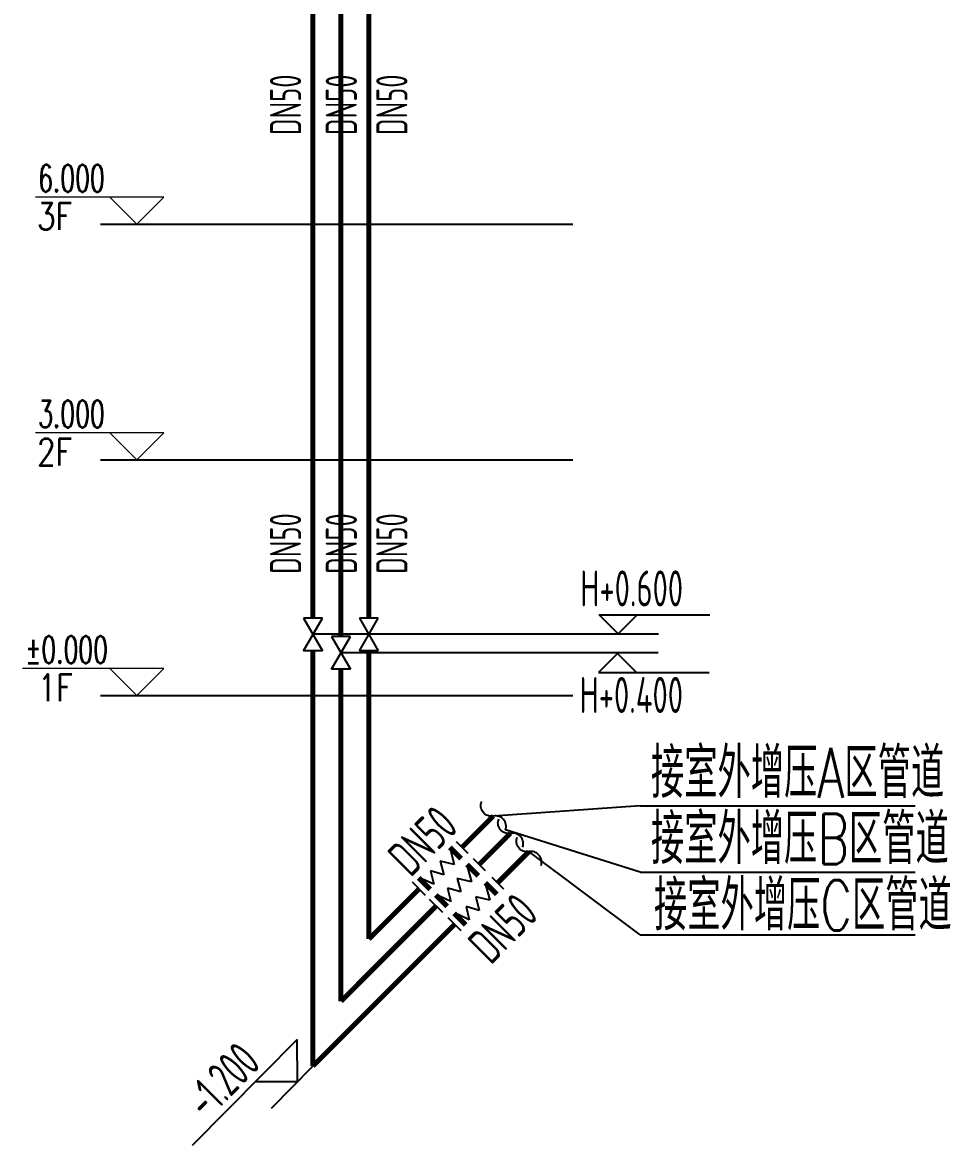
# Model space of a CAD drawing. Header units: millimetres. Extents: x 10779125 to 11142123, y -372083 to -144871.
# Drawn here: x 10896909 to 10904349, y -337475 to -328478 of the extents above; entities that cross this region are included whole.
import ezdxf
from ezdxf.enums import TextEntityAlignment as Align

# ---------------------------------------------------------------- set-up
doc = ezdxf.new("R2010")
doc.units = ezdxf.units.MM
doc.header["$LTSCALE"] = 1000
doc.header["$MEASUREMENT"] = 0
doc.layers.get('0').update_dxf_attribs({"color": 255, "linetype": 'CONTINUOUS'})
for name, color, linetype in [('_标注', 7, 'CONTINUOUS'), ('DIM_ELEV', 3, 'CONTINUOUS'), ('JG', 1, 'CONTINUOUS'), ('NOTE_说明_W', 7, 'CONTINUOUS'), ('TWT', 7, 'CONTINUOUS'), ('TWT_TEXT', 7, 'CONTINUOUS'), ('W-OTHERS02', 7, 'CONTINUOUS'), ('W_DIM', 4, 'CONTINUOUS'), ('WW_PJ', 7, 'CONTINUOUS')]:
    doc.layers.add(name, color=color, linetype=linetype)
doc.layers.add('TWT_ELEV', color=3, linetype='CONTINUOUS', lineweight=15)
doc.styles.add('_TWT_DIM', font='SIMPLEX', dxfattribs={"width": 0.8, "height": 3.5, "bigfont": 'HZTXT'})
doc.styles.add('_TWT_DIM_ELE', font='SIMPLEX', dxfattribs={"width": 0.8, "height": 3.5, "bigfont": 'HZTXT'})
doc.styles.add('gps_hz', font='tssdeng.shx', dxfattribs={"width": 0.7, "bigfont": 'tssdchn.shx'})
doc.styles.add('HZ2', font='romans.shx', dxfattribs={"width": 0.7, "bigfont": '0hztxt.shx'})

# ---------------------------------------------------------------- blocks, each defined once
blk = doc.blocks.new('$DGFH')
blk.add_lwpolyline([(0.067, -1.006, -0.575183), (0, 0, 0.604745), (-0.111, 1.006, 16.924828)], format="xyb")
blk = doc.blocks.new('A$C58A166D9')
at = {"linetype": 'Continuous'}
for p, q in [((50, 32), (135, 182)), ((135, 182), (224, 40)), ((224, 40), (305, 180)), ((305, 180), (382, 40)), ((382, 40), (465, 176)), ((465, 176), (515, 42))]:
    blk.add_line(p, q, dxfattribs=at)
at = {"linetype": 'Continuous', "const_width": 59.4}
for points in [[(30, 190), (30, 3)], [(536, 188), (536, 0)]]:
    blk.add_lwpolyline(points, dxfattribs=at)

msp = doc.modelspace()

# ---------------------------------------------------------------- linework, layer by layer
for p, q in [((10899162.3, -333510.8), (10899313.4, -333249.1)), ((10899313.4, -333249.1), (10899162.3, -333249.1)), ((10899162.3, -333249.1), (10899313.4, -333510.8)), ((10899610.6, -333510.8), (10899761.6, -333249.1)), ((10899761.6, -333249.1), (10899610.6, -333249.1)), ((10899610.6, -333249.1), (10899761.6, -333510.8)), ((10899386.6, -333658.8), (10899537.7, -333397.2)), ((10899537.7, -333397.2), (10899386.6, -333397.2)), ((10899386.6, -333397.2), (10899537.7, -333658.8)), ((10899313.4, -333510.8), (10899162.3, -333510.8)), ((10899761.6, -333510.8), (10899610.6, -333510.8)), ((10899537.7, -333658.8), (10899386.6, -333658.8))]:
    msp.add_line(p, q)
at = {"layer": 'DIM_ELEV'}
for p, q in [((10899112.1, -336624.4), (10898270.1, -337474.9)), ((10899113.8, -336963.8), (10899112.1, -336624.4)), ((10898904.5, -337175.1), (10899237.8, -336838.4)), ((10899113.8, -336963.8), (10898774.4, -336965.5))]:
    msp.add_line(p, q, dxfattribs=at)
at = {"layer": 'JG', "color": 7}
for p, q in [((10900385.8, -335039.2), (10900479.9, -335133.3)), ((10900522.9, -335176.3), (10900617.1, -335270.5)), ((10900140.9, -335470.9), (10900036, -335366)), ((10900670.5, -335323.9), (10900764.6, -335418)), ((10900278, -335608), (10900173.1, -335503.2)), ((10900425.6, -335755.6), (10900320.7, -335650.7))]:
    msp.add_line(p, q, dxfattribs=at)
at = {"layer": 'JG', "const_width": 40.1}
for points in [[(10899237.9, -288179.3), (10899237.9, -333249.1)], [(10899462, -302059.3), (10899462, -333397.2)], [(10899686.2, -315245.5), (10899686.2, -333249.1)], [(10899237.8, -333510.8), (10899237.8, -336838.4)], [(10899686.1, -333510.8), (10899686.1, -335820.8)], [(10899462.1, -333658.8), (10899462, -336319.2)], [(10900432.8, -335086.3), (10900683.7, -334835.4)], [(10900570, -335223.4), (10900820.8, -334972.6)], [(10900717.5, -335371), (10900968.4, -335120.1)], [(10899686.1, -335820.8), (10900088.4, -335418.5)], [(10899462, -336319.2), (10900225.6, -335555.6)], [(10899237.8, -336838.4), (10900373.1, -335703.2)]]:
    msp.add_lwpolyline(points, dxfattribs=at)
at = {"layer": 'NOTE_说明_W', "color": 7, "linetype": 'Continuous'}
for p, q in [((10902006.6, -333379.5), (10899237.8, -333379.5)), ((10902005.1, -333528.1), (10899462.1, -333528.1))]:
    msp.add_line(p, q, dxfattribs=at)
at = {"layer": 'TWT', "color": 8}
for p, q in [((10897534.8, -330092.8), (10901321.3, -330092.8)), ((10897534.8, -331980.8), (10901321.3, -331980.8)), ((10897534.8, -333868.8), (10901321.3, -333868.8))]:
    msp.add_line(p, q, dxfattribs=at)
at = {"layer": 'TWT_ELEV'}
for p, q in [((10898041, -329876.8), (10897013.5, -329876.8)), ((10897825, -330092.8), (10897609, -329876.8)), ((10897825, -330092.8), (10898041, -329876.8)), ((10898041, -331764.8), (10897013.5, -331764.8)), ((10897825, -331980.8), (10897609, -331764.8)), ((10897825, -331980.8), (10898041, -331764.8)), ((10898041, -333652.8), (10896909, -333652.8)), ((10897825, -333868.8), (10897609, -333652.8)), ((10897825, -333868.8), (10898041, -333652.8))]:
    msp.add_line(p, q, dxfattribs=at)
at = {"layer": 'W-OTHERS02', "color": 0}
for p, q in [((10901684.5, -333376), (10901531.7, -333223.3)), ((10901531.7, -333223.3), (10902419.3, -333223.3)), ((10901684.5, -333376), (10901837.2, -333223.3)), ((10901679, -333533.6), (10901526.3, -333686.4)), ((10901679, -333533.6), (10901831.8, -333686.4)), ((10901526.3, -333686.4), (10902413.9, -333686.4))]:
    msp.add_line(p, q, dxfattribs=at)
at = {"layer": 'W_DIM'}
for p, q in [((10901861.8, -334754.4), (10900683.7, -334835.4)), ((10901861.8, -334754.4), (10904066.1, -334754.4)), ((10901861.8, -335284), (10900781.4, -334947)), ((10901861.8, -335787.2), (10900968.4, -335120.1)), ((10901861.8, -335284), (10904066.1, -335284)), ((10901861.8, -335787.2), (10904066.1, -335787.2))]:
    msp.add_line(p, q, dxfattribs=at)

# ---------------------------------------------------------------- block references
at = {"layer": 'JG', "xscale": 0.6912000011840024, "yscale": 0.6911999993026257, "zscale": 0.6911999998791748, "rotation": 224.6859407934384}
for p in [(10900348.4, -335069.5), (10900485.5, -335206.7), (10900633.1, -335354.2)]:
    msp.add_blockref('A$C58A166D9', p, dxfattribs=at)
at = {"layer": 'WW_PJ', "xscale": -147.1662719985021, "yscale": 147.1662719990127, "zscale": 147.1662719989862, "rotation": 45.00000000000807}
for p in [(10900683.7, -334835.4), (10900820.8, -334972.6), (10900968.4, -335120.1)]:
    msp.add_blockref('$DGFH', p, dxfattribs=at)

# ---------------------------------------------------------------- texts
at = {"style": 'HZ2', "width": 0.7}
for s, p in [('接室外增压A区管道', (10901946.6, -334690.2)), ('接室外增压B区管道', (10901946.6, -335219.8)), ('接室外增压C区管道', (10901971, -335751.6))]:
    msp.add_text(s, height=401.28, dxfattribs=at).set_placement(p)
at = {"layer": '_标注', "style": 'gps_hz', "width": 0.65}
for height, rotation, p in [(250, 90, (10899143, -329137.5)), (250, 90, (10899590.2, -329137.5)), (250, 90, (10899995.3, -329137.5)), (250, 90, (10899143, -332652.7)), (250, 90, (10899590.2, -332652.7)), (250, 90, (10899995.3, -332652.7)), (288, 45, (10900218.7, -335135.2)), (288, 45, (10900861.8, -335837))]:
    msp.add_text('DN50', height=height, rotation=rotation, dxfattribs=at).set_placement(p, align=Align.CENTER)
for s, rotation, p in [('H+0.600', 0, (10901379.7, -333155.8)), ('H+0.400', 0, (10901374.3, -334009.4)), ('-1.200', 45.29146, (10898390.2, -337278.3))]:
    msp.add_text(s, height=288, rotation=rotation, dxfattribs=at).set_placement(p)
at = {"layer": 'TWT_ELEV', "color": 7, "style": '_TWT_DIM_ELE', "width": 0.64}
for s, p in [('6.000', (10897035.1, -329833.6)), ('3.000', (10897035.1, -331721.6)), ('%%P0.000', (10896930.6, -333609.6))]:
    msp.add_text(s, height=216, dxfattribs=at).set_placement(p)
at = {"layer": 'TWT_TEXT', "style": '_TWT_DIM', "width": 0.8}
for s, p in [('3F', (10897025.6, -330138.6)), ('2F', (10897025.6, -332026.6)), ('1F', (10897032.1, -333914.6))]:
    msp.add_text(s, height=216, dxfattribs=at).set_placement(p)

doc.saveas('drawing.dxf')
